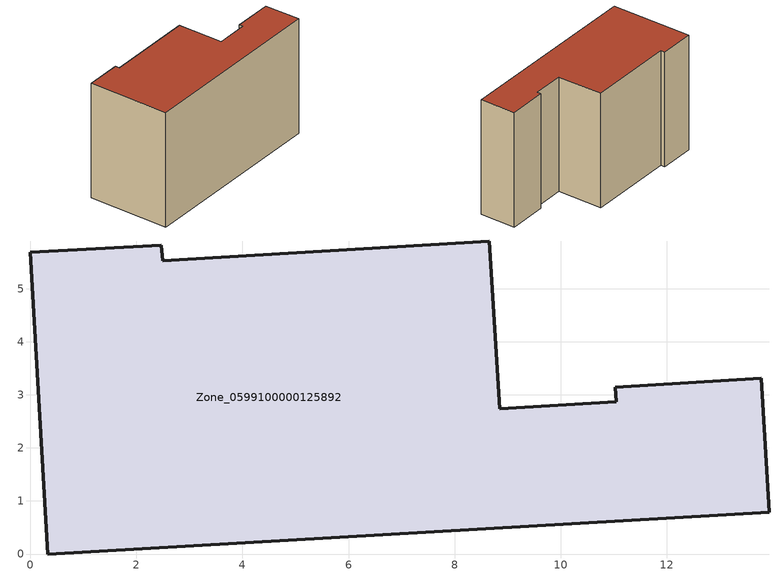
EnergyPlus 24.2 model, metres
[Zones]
Zone_0599100000125892
 floor ground (C_G): 11.05,2.87 11.03,3.14 13.78,3.31 13.93,0.79 0.33,0 0,5.69 2.47,5.82 2.5,5.53 8.65,5.9 8.85,2.74 z0
 wall outside (C_F): 8.85,2.74 8.65,5.9 2.5,5.53 2.47,5.82 0,5.69 0.33,0 13.93,0.79 13.78,3.31 11.03,3.14 11.05,2.87 8.85,2.74 z0:8.21
 roof outside (C_R): 11.05,2.87 8.85,2.74 8.65,5.9 2.5,5.53 2.47,5.82 0,5.69 0.33,0 13.93,0.79 13.78,3.31 11.03,3.14 z8.21
[BUILDING]
Pand.0599100000125892: North Axis=0; Terrain=City; Loads Convergence Tolerance Value=0.04; Temperature Convergence Tolerance Value=0.4; Solar Distribution=FullExterior; Maximum Number of Warmup Days=25; Minimum Number of Warmup Days=1
[Site:Location]
Rotterdam.The.Hague.AP_ZH_NLD Design_Conditions: Latitude=51.96; Longitude=4.45; Time Zone=1; Elevation=-4.5
[SITE:GROUNDTEMPERATURE:BUILDINGSURFACE]
18, 18, 18, 18, 18, 18, 18, 18, 18, 18, 18, 18
[MATERIAL] Thermal Absorptance=0.9; Solar Absorptance=0.7; Visible Absorptance=0.7
Name | Roughness | Thickness | Conductivity | Density | Specific Heat
G.TI.1975-1991 | MediumSmooth | 0.15 | 0.288461 | 540 | 1210
F.TI.1975-1991 | Rough | 0.3 | 0.230769 | 1920 | 840
R.TI.1975-1991 | MediumRough | 0.2 | 0.153846 | 1500 | 1000
[CONSTRUCTION]
C_G: G.TI.1975-1991
C_F: F.TI.1975-1991
C_R: R.TI.1975-1991
[ZONE]
Zone_0599100000125892: Type=1; Multiplier=1; Ceiling Height=Autocalculate; Volume=Autocalculate; Floor Area=autocalculate; Part of Total Floor Area=Yes
[ZONEINFILTRATION:DESIGNFLOWRATE]
Infil_Zone_0599100000125892: Zone or ZoneList or Space or SpaceList=Zone_0599100000125892; Schedule=AlwaysOn; Design Flow Rate Calculation Method=Flow/Area; Flow Rate per Floor Area=0.003; Constant Term Coefficient=1; Temperature Term Coefficient=0; Velocity Term Coefficient=0; Velocity Squared Term Coefficient=0
[HVACTEMPLATE:ZONE:IDEALLOADSAIRSYSTEM]
Zone_0599100000125892: Maximum Heating Supply Air Temperature=50; Minimum Cooling Supply Air Temperature=13; Maximum Heating Supply Air Humidity Ratio=0.0156; Minimum Cooling Supply Air Humidity Ratio=0.0077; Heating Limit=NoLimit; Cooling Limit=NoLimit; Dehumidification Control Type=ConstantSensibleHeatRatio; Cooling Sensible Heat Ratio=0.7; Dehumidification Setpoint=60; Humidification Control Type=None; Humidification Setpoint=30; Outdoor Air Method=None; Outdoor Air Flow Rate per Person=0.00944; Outdoor Air Flow Rate per Zone Floor Area=0; Outdoor Air Flow Rate per Zone=0; Demand Controlled Ventilation Type=None; Outdoor Air Economizer Type=NoEconomizer; Heat Recovery Type=None; Sensible Heat Recovery Effectiveness=0.7; Latent Heat Recovery Effectiveness=0.65
[ZONECONTROL:THERMOSTAT]
ThermostatControl_Zone_0599100000125892: Zone or ZoneList=Zone_0599100000125892; Control Type Schedule=DualSetpointControlType; Control 1=Thermostat_Zone_0599100000125892; Temperature Difference Between Cutout And Setpoint=0
[THERMOSTATSETPOINT:DUALSETPOINT]
Thermostat_Zone_0599100000125892: Heating Setpoint Temperature Schedule=HeatingSetpoint_Zone_0599100000125892; Cooling Setpoint Temperature Schedule=CoolingSetpoint_Zone_0599100000125892
[SCHEDULE:COMPACT]
HeatingSetpoint_Zone_0599100000125892: Through: 12/31, For: AllDays, Until: 24:00, 21
CoolingSetpoint_Zone_0599100000125892: Through: 12/31, For: AllDays, Until: 24:00, 24
DualSetpointControlType: Through: 12/31, For: AllDays, Until: 24:00, 4
AlwaysOn: Through: 12/31, For: AllDays, Until: 24:00, 1
